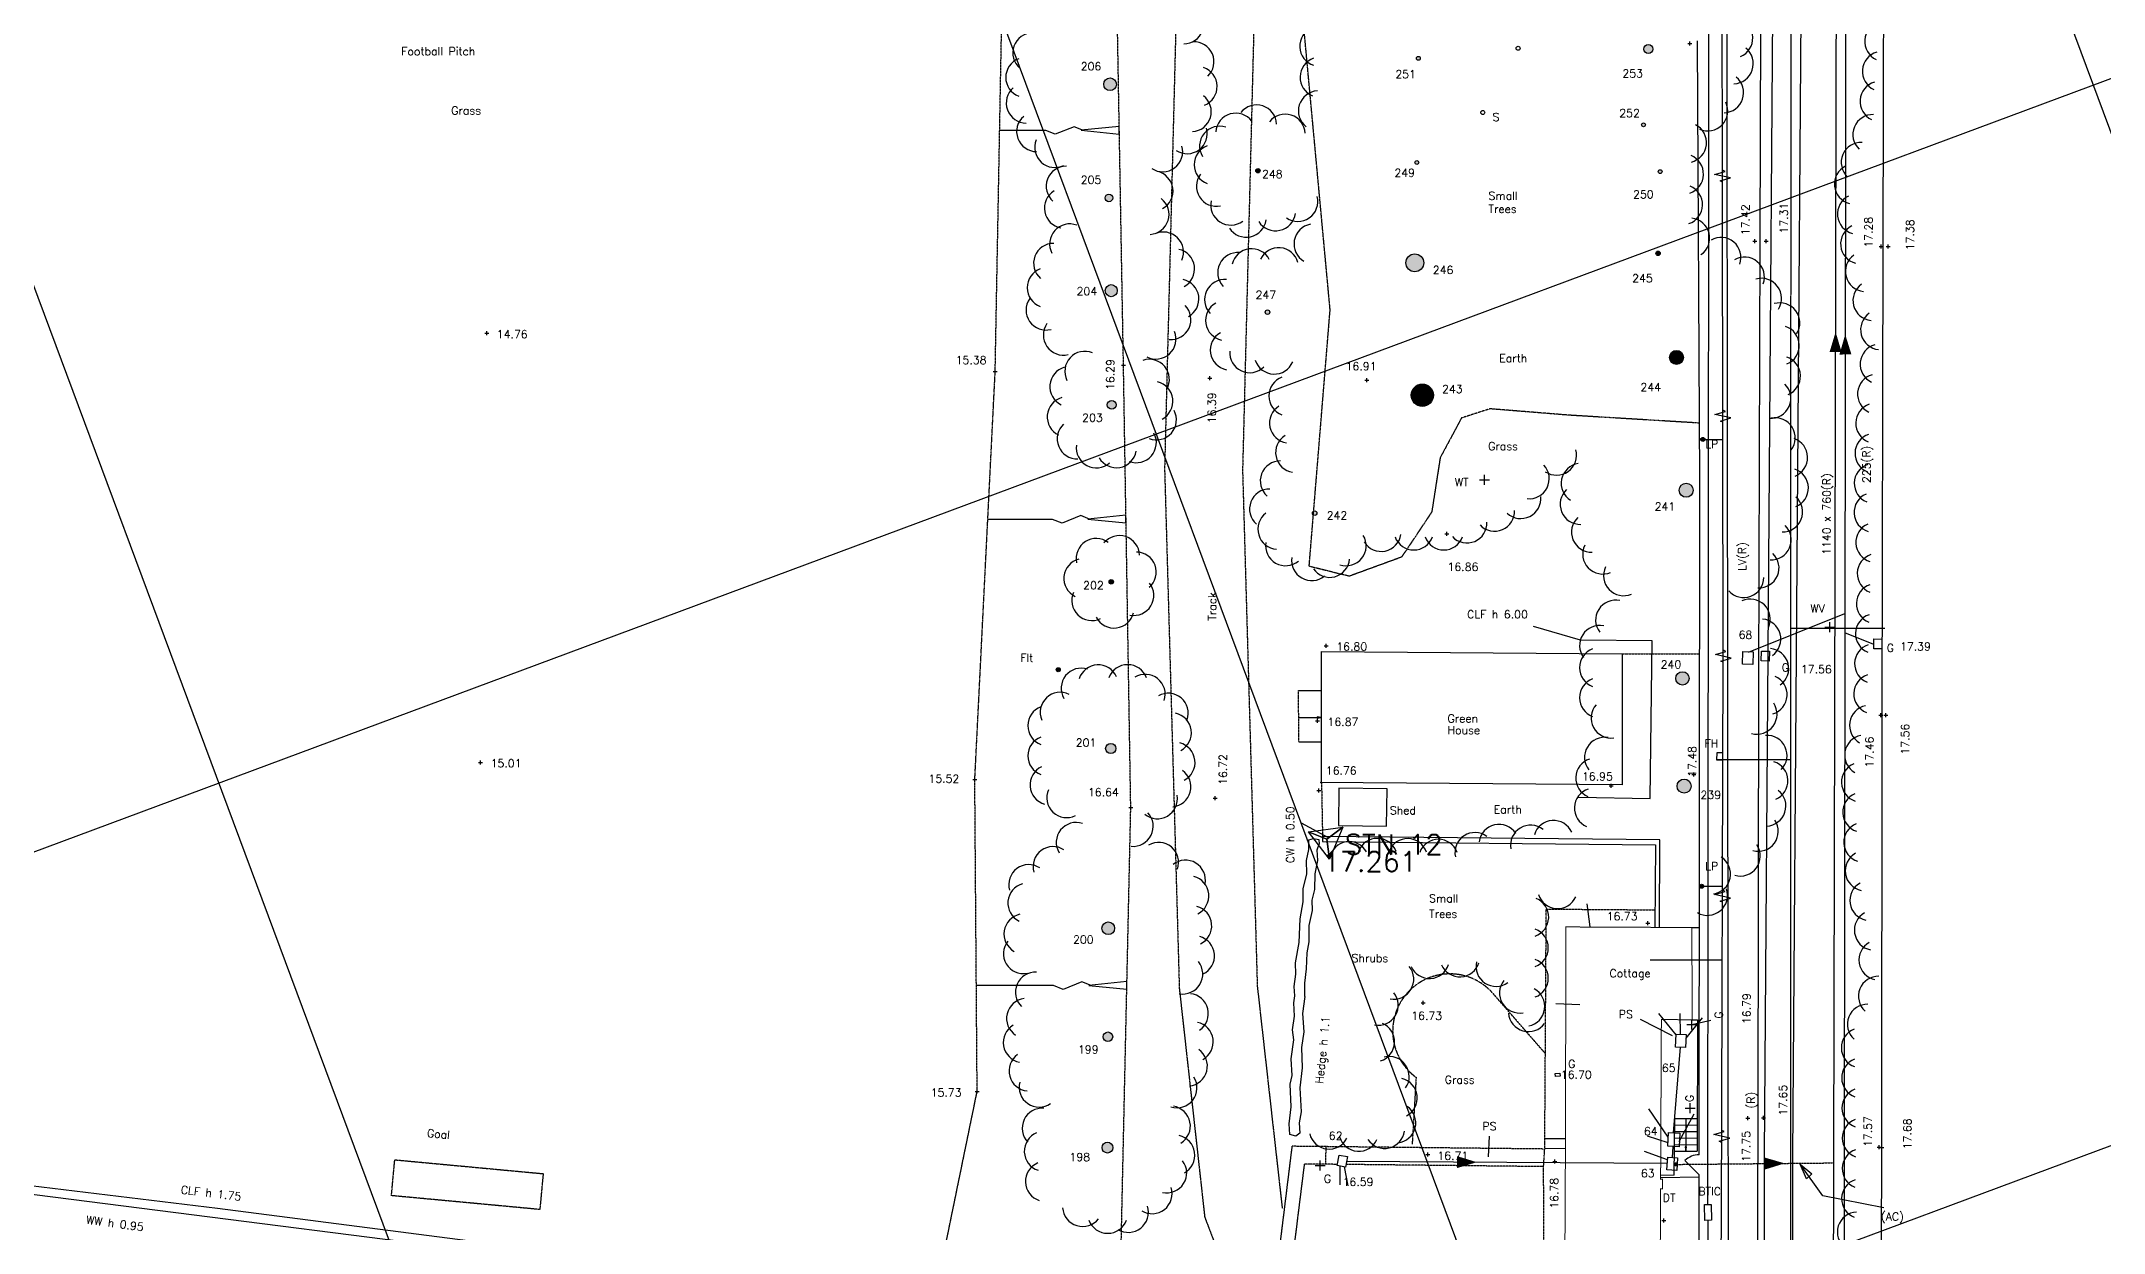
# Model space of a CAD drawing. Extents: x -4000 to 590500, y -6503 to 470250.
# Drawn here: x 384274 to 487387, y 37349 to 96911 of the extents above; entities that cross this region are included whole.
import ezdxf

# ---------------------------------------------------------------- set-up
doc = ezdxf.new("R2010")
doc.units = 0
doc.header["$LTSCALE"] = 0.0508
doc.linetypes.add('DASHED', pattern=[19.05, 12.7, -6.35])
for name, color, linetype in [('BOUNDARY', 30, 'CONTINUOUS'), ('BT', 34, 'CONTINUOUS'), ('BUILDING', 34, 'CONTINUOUS'), ('CATV', 4, 'CONTINUOUS'), ('CONTROL', 1, 'CONTINUOUS'), ('DETAIL', 5, 'CONTINUOUS'), ('ELEC', 30, 'CONTINUOUS'), ('FOUL', 1, 'CONTINUOUS'), ('GAS', 3, 'CONTINUOUS'), ('GRID', 253, 'CONTINUOUS'), ('LEVEL', 1, 'CONTINUOUS'), ('MH_NUMBER', 7, 'CONTINUOUS'), ('ROAD', 4, 'CONTINUOUS'), ('SERVICE', 1, 'CONTINUOUS'), ('STAIRS', 2, 'CONTINUOUS'), ('STORM', 5, 'CONTINUOUS'), ('TEXT', 7, 'CONTINUOUS'), ('TEXT_SERVICE', 1, 'CONTINUOUS'), ('TREE_NUMBER', 7, 'CONTINUOUS'), ('VEGETATION', 3, 'CONTINUOUS'), ('WATER', 6, 'CONTINUOUS')]:
    doc.layers.add(name, color=color, linetype=linetype)
doc.styles.add('ROMANS', font='Romans.shx')

msp = doc.modelspace()

# ---------------------------------------------------------------- hatches: boundary and pattern name
at = {"layer": 'SERVICE', "linetype": 'Continuous'}
h = msp.add_hatch(color=256, dxfattribs=at)
edge = h.paths.add_edge_path()
edge.add_arc((467344, 77006), 100, 0, 360)
h = msp.add_hatch(color=256, dxfattribs=at)
edge = h.paths.add_edge_path()
edge.add_arc((435121, 65496), 100, 0, 360)
h = msp.add_hatch(color=256, dxfattribs=at)
edge = h.paths.add_edge_path()
edge.add_arc((467282, 54670), 100, 0, 360)
at = {"layer": 'VEGETATION', "linetype": 'Continuous'}
h = msp.add_hatch(color=256, dxfattribs=at)
edge = h.paths.add_edge_path()
edge.add_arc((452943, 85834), 446, 0, 360)
edge = h.paths.add_edge_path()
edge.add_arc((465213, 90394), 95.5, 0, 360)
edge = h.paths.add_edge_path()
edge.add_arc((464377, 92736), 95.5, 0, 360)
edge = h.paths.add_edge_path()
edge.add_arc((464622, 96521), 223, 0, 360)
edge = h.paths.add_edge_path()
edge.add_arc((453123, 96056), 95.5, 0, 360)
edge = h.paths.add_edge_path()
edge.add_arc((453046, 90848), 95.5, 0, 360)
h = msp.add_hatch(color=256, dxfattribs=at)
edge = h.paths.add_edge_path()
edge.add_arc((437794, 78736), 223, 0, 360)
edge = h.paths.add_edge_path()
edge.add_arc((437770, 84443), 302, 0, 360)
edge = h.paths.add_edge_path()
edge.add_arc((437653, 89080), 191, 0, 360)
edge = h.paths.add_edge_path()
edge.add_arc((437709, 94763), 318, 0, 360)
h = msp.add_hatch(color=256, dxfattribs=at)
edge = h.paths.add_edge_path()
edge.add_arc((445100, 90438), 111, 0, 360)
h = msp.add_hatch(color=256, dxfattribs=at)
edge = h.paths.add_edge_path()
edge.add_arc((465107, 86307), 111, 0, 360)
h = msp.add_hatch(color=256, dxfattribs=at)
edge = h.paths.add_edge_path()
edge.add_arc((445579, 83367), 111, 0, 360)
edge = h.paths.add_edge_path()
edge.add_arc((447939, 73322), 111, 0, 360)
edge = h.paths.add_edge_path()
edge.add_arc((466510, 74464), 350, 0, 360)
h = msp.add_hatch(color=256, dxfattribs=at)
edge = h.paths.add_edge_path()
edge.add_arc((466029, 81106), 350, 0, 360)
h = msp.add_hatch(color=256, dxfattribs=at)
edge = h.paths.add_edge_path()
edge.add_arc((453319, 79216), 557, 0, 360)
h = msp.add_hatch(color=256, dxfattribs=at)
edge = h.paths.add_edge_path()
edge.add_arc((437767, 69886), 111, 0, 360)
h = msp.add_hatch(color=256, dxfattribs=at)
edge = h.paths.add_edge_path()
edge.add_arc((466326, 65061), 334, 0, 360)
edge = h.paths.add_edge_path()
edge.add_arc((466407, 59677), 350, 0, 360)
h = msp.add_hatch(color=256, dxfattribs=at)
edge = h.paths.add_edge_path()
edge.add_arc((437578, 41602), 271, 0, 360)
edge = h.paths.add_edge_path()
edge.add_arc((437601, 47146), 239, 0, 360)
edge = h.paths.add_edge_path()
edge.add_arc((437618, 52568), 318, 0, 360)
edge = h.paths.add_edge_path()
edge.add_arc((437742, 61559), 255, 0, 360)

# ---------------------------------------------------------------- linework, layer by layer
at = {"layer": 'BOUNDARY', "linetype": 'Continuous'}
for p, q in [((467191, 74931), (467081, 96936)), ((467157, 41250), (467191, 74931)), ((467184, 23665), (467158, 40250)), ((393080, 38554), (381810, 39925)), ((417223, 35448), (393080, 38554))]:
    msp.add_line(p, q, dxfattribs=at)
at = {"layer": 'BOUNDARY', "linetype": 'Continuous', "flags": 128}
msp.add_lwpolyline([(461123, 59124), (464708, 59056), (464818, 66934), (461232, 66965)], dxfattribs=at)
msp.add_lwpolyline([(467157, 41250, 0.1989124), (466450, 40956), (467158, 40250)], format="xyb", dxfattribs=at)
at = {"layer": 'BT', "linetype": 'Continuous', "flags": 128}
for points in [[(467596, 38763), (467705, 158164)], [(467497, 9448), (467615, 37973)]]:
    msp.add_lwpolyline(points, dxfattribs=at)
at = {"layer": 'BUILDING', "linetype": 'Continuous', "const_width": 50, "flags": 128}
msp.add_lwpolyline([(465217, 36584), (465231, 39544), (465331, 39544), (465333, 40024), (465233, 40024), (465271, 48004), (466814, 47997), (466794, 52608), (464951, 52615), (460499, 52636), (460475, 41569), (460435, 33872), (465204, 33860), (465215, 36104), (465315, 36104), (465317, 36584), (465217, 36584)], dxfattribs=at)
at = {"layer": 'CATV', "linetype": 'Continuous', "flags": 128}
msp.add_lwpolyline([(468518, 123464), (468640, 3789)], dxfattribs=at)
at = {"layer": 'CONTROL', "linetype": 'Continuous'}
for p, q in [((447623, 57397), (449340, 57626)), ((448548, 57016), (447623, 57397)), ((448680, 56024), (447623, 57397)), ((447623, 57397), (448548, 57016)), ((448548, 57016), (449340, 57626)), ((449340, 57626), (448548, 57016)), ((448680, 56024), (448548, 57016)), ((448548, 57016), (448680, 56024)), ((449340, 57626), (448680, 56024))]:
    msp.add_line(p, q, dxfattribs=at)
at = {"layer": 'DETAIL', "linetype": 'DASHED'}
for p, q in [((463310, 66286), (467182, 66282)), ((447151, 61884), (447128, 64462)), ((448280, 59860), (448330, 57165)), ((448498, 40773), (448508, 41653)), ((459382, 40654), (459441, 41557))]:
    msp.add_line(p, q, dxfattribs=at)
at = {"layer": 'DETAIL', "linetype": 'Continuous'}
for p, q in [((447128, 64462), (448284, 64460)), ((447151, 61884), (448282, 61883)), ((466794, 52608), (467168, 52607)), ((465916, 40220), (465941, 43065)), ((459441, 41557), (460475, 41569)), ((459444, 42068), (460476, 42066)), ((465916, 40220), (465234, 40209)), ((467159, 40120), (465236, 40089))]:
    msp.add_line(p, q, dxfattribs=at)
at = {"layer": 'DETAIL', "linetype": 'DASHED', "flags": 128}
for points in [[(428902, 33888), (431064, 44413), (430947, 60002), (431966, 80403), (432386, 103003), (433000, 126745), (407594, 130377), (403098, 130425), (392044, 132050), (389827, 136023)], [(446808, 130170), (445039, 103267), (444333, 75459), (445068, 49677), (446316, 38561)], [(467177, 77822), (460638, 78218), (456704, 78536), (455273, 78075), (454212, 76092), (453791, 73377), (452282, 71122), (449663, 70166), (447663, 70659), (448711, 83485), (446759, 104475), (447640, 121554), (447521, 124027), (447154, 127478), (446808, 130170)], [(438175, 32651), (438744, 58601), (438380, 80711), (437980, 103257), (438215, 124285)], [(441141, 103366), (440434, 75558), (441170, 49566), (442440, 38126), (444902, 31679)], [(459441, 41557), (459516, 53529), (464955, 53489)], [(459391, 41534), (446801, 41671), (445562, 31606)], [(449079, 40766), (447418, 40784), (446264, 31527)], [(447322, 22709), (456720, 22589), (458860, 24702), (458898, 28718), (452108, 28670), (452116, 31002), (450342, 31013), (450296, 34780), (458507, 34939), (459405, 35731), (459382, 40654), (449505, 40762)]]:
    msp.add_lwpolyline(points, dxfattribs=at)
at = {"layer": 'DETAIL', "flags": 128}
for points in [[(436412, 92449), (436381, 92449), (435911, 92640), (434972, 92258), (434502, 92448), (432190, 92448)], [(436747, 73007), (436716, 73007), (436247, 73198), (435307, 72816), (434838, 73007), (431596, 73006)], [(447140, 63107), (448283, 63103)], [(448063, 63126), (448109, 63079)], [(448063, 63111), (448096, 63078)], [(448063, 63097), (448084, 63076)], [(448063, 63083), (448071, 63075)], [(448070, 63133), (448121, 63081)], [(448087, 63130), (448134, 63083)], [(448103, 63128), (448146, 63084)], [(448119, 63126), (448159, 63086)], [(448136, 63123), (448171, 63088)], [(448152, 63121), (448183, 63089)], [(448168, 63119), (448196, 63091)], [(448185, 63116), (448208, 63093)], [(448201, 63114), (448221, 63094)], [(448218, 63112), (448233, 63096)], [(448234, 63110), (448246, 63098)], [(448250, 63107), (448258, 63099)], [(436797, 49701), (436766, 49701), (436296, 49892), (435357, 49510), (434887, 49701), (431024, 49700)]]:
    msp.add_lwpolyline(points, dxfattribs=at)
for points in [[(436259, 92464), (438168, 92273), (438168, 92655)], [(436594, 73022), (438504, 72831), (438504, 73213)], [(448283, 63103), (448063, 63134), (448063, 63073)], [(436644, 49716), (438553, 49525), (438553, 49907)]]:
    msp.add_lwpolyline(points, close=True, dxfattribs=at)
at = {"layer": 'DETAIL', "linetype": 'Continuous', "flags": 128}
for points in [[(448280, 59803), (448286, 66402), (463310, 66286), (463304, 59744), (448218, 59861)], [(465171, 52614), (465192, 56996), (448330, 57165), (448326, 56906), (464971, 56739), (464951, 52615)], [(466814, 47997), (467084, 47996), (467054, 41425)], [(412856, 35556), (382238, 39464), (382117, 38535), (376944, 39192)]]:
    msp.add_lwpolyline(points, dxfattribs=at)
msp.add_lwpolyline([(449147, 59573), (449121, 57711), (451533, 57678), (451559, 59539)], close=True, dxfattribs=at)
at = {"layer": 'DETAIL', "linetype": 'DASHED', "flags": 128}
msp.add_lwpolyline([(459470, 46307), (456854, 49308, 1.1173477), (453009, 45117), (452812, 41775)], format="xyb", dxfattribs=at)
msp.add_lwpolyline([(409200, 38510), (401782, 39203), (401949, 40995), (409367, 40302)], close=True, dxfattribs=at)
at = {"layer": 'DETAIL', "linetype": 'Continuous'}
for centre in [(458109, 96557), (456342, 93349)]:
    msp.add_circle(centre, 100, dxfattribs=at)
at = {"layer": 'ELEC'}
for p, q in [((467931, 90250), (468453, 90404)), ((468729, 90081), (467931, 90250)), ((468207, 89927), (468729, 90081)), ((468326, 89866), (468207, 89927)), ((468453, 90404), (468333, 90466)), ((467950, 78250), (468471, 78404)), ((468471, 78404), (468352, 78466)), ((468748, 78081), (467950, 78250)), ((468226, 77927), (468748, 78081)), ((468345, 77866), (468226, 77927)), ((467969, 66252), (468492, 66404)), ((468767, 66079), (467969, 66252)), ((468244, 65928), (468767, 66079)), ((468492, 66404), (468373, 66466)), ((468363, 65866), (468244, 65928)), ((467929, 54252), (468452, 54404)), ((468726, 54079), (467929, 54252)), ((468204, 53928), (468726, 54079)), ((468323, 53866), (468204, 53928)), ((468452, 54404), (468333, 54466)), ((467889, 42253), (468411, 42404)), ((468411, 42404), (468292, 42466)), ((468686, 42079), (467889, 42253)), ((468163, 41928), (468686, 42079)), ((468282, 41866), (468163, 41928))]:
    msp.add_line(p, q, dxfattribs=at)
at = {"layer": 'ELEC', "linetype": 'Continuous', "flags": 128}
for points in [[(468087, 13170), (468270, 38204), (468364, 66078), (468274, 123048), (468458, 168035), (468367, 228762), (468278, 329865)], [(467344, 77006), (468346, 77008)], [(467282, 54670), (468325, 54667)], [(468313, 50979), (464712, 50979)]]:
    msp.add_lwpolyline(points, dxfattribs=at)
at = {"layer": 'FOUL', "linetype": 'Continuous', "flags": 128}
for points in [[(473809, 3716), (474112, 138092), (473901, 265217)], [(466014, 47246), (465145, 48312)], [(466233, 47268), (466212, 48312)], [(466506, 47075), (467329, 48089)], [(466209, 46619), (465863, 42347)], [(465618, 42125), (464649, 43539)], [(466168, 41905), (466907, 43291)], [(465575, 40989), (464426, 41407)], [(465605, 41850), (464574, 42175)], [(465838, 41658), (465814, 41113)], [(449190, 40680), (449200, 39746)], [(449419, 40640), (449597, 39697)], [(465563, 40814), (449532, 40914)], [(476385, 38600), (473349, 39186), (472211, 40771), (472797, 40288), (472521, 40047), (472211, 40771)]]:
    msp.add_lwpolyline(points, dxfattribs=at)
at = {"layer": 'FOUL', "flags": 128}
for points in [[(473983, 82378, 0, 600, 0), (473981, 81378, 600, 600, 0)], [(456049, 40874, 0, 600, 0), (455049, 40880, 600, 600, 0)], [(471439, 40817, 0, 600, 0), (470439, 40807, 600, 600, 0)]]:
    msp.add_lwpolyline(points, format="xyseb", dxfattribs=at)
at = {"layer": 'FOUL', "linetype": 'Continuous', "const_width": 100, "flags": 128}
msp.add_lwpolyline([(465946, 40768, 1), (466046, 40768, 1)], format="xyb", close=True, dxfattribs=at)
at = {"layer": 'FOUL', "linetype": 'DASHED', "flags": 128}
msp.add_lwpolyline([(466060, 40766), (473893, 40840)], dxfattribs=at)
at = {"layer": 'GAS', "linetype": 'Continuous', "flags": 128}
for points in [[(470374, 3698), (470423, 41248), (470869, 102867), (470862, 181192), (470793, 252307), (470713, 376409), (470903, 431458)], [(471799, 3621), (471848, 41171), (472294, 102790), (472287, 181115), (472218, 252230), (472138, 376332), (472328, 431381)]]:
    msp.add_lwpolyline(points, dxfattribs=at)
at = {"layer": 'GRID', "linetype": 'Continuous', "flags": 128}
for points in [[(415435, 0), (242290, 465000)], [(468788, 0), (295644, 465000)], [(522142, 0), (348997, 465000)], [(232453, 0), (535000, 112655)], [(375740, 0), (535000, 59301)]]:
    msp.add_lwpolyline(points, dxfattribs=at)
at = {"layer": 'LEVEL', "flags": 128}
for points in [[(466591, 96801), (466791, 96801)], [(466691, 96701), (466691, 96901)], [(469839, 86911), (470039, 86911)], [(469939, 86811), (469939, 87011)], [(470417, 86915), (470617, 86915)], [(470517, 86815), (470517, 87015)], [(476166, 86646), (476366, 86646)], [(476266, 86546), (476266, 86746)], [(476514, 86648), (476714, 86648)], [(476614, 86548), (476614, 86748)], [(406448, 82312), (406648, 82312)], [(406548, 82212), (406548, 82412)], [(431966, 80303), (431966, 80503)], [(438280, 80711), (438480, 80711)], [(438380, 80611), (438380, 80811)], [(431866, 80403), (432066, 80403)], [(442595, 80062), (442795, 80062)], [(442695, 79962), (442695, 80162)], [(450452, 79968), (450652, 79968)], [(450552, 79868), (450552, 80068)], [(454440, 72293), (454640, 72293)], [(454540, 72193), (454540, 72393)], [(448416, 66693), (448616, 66693)], [(448516, 66593), (448516, 66793)], [(447977, 62931), (448177, 62931)], [(448077, 62831), (448077, 63031)], [(476137, 63229), (476337, 63229)], [(476237, 63129), (476237, 63329)], [(476387, 63229), (476587, 63229)], [(476487, 63129), (476487, 63329)], [(406139, 60860), (406339, 60860)], [(406239, 60760), (406239, 60960)], [(430847, 60002), (431047, 60002)], [(430947, 59902), (430947, 60102)], [(466788, 60256), (466988, 60256)], [(466888, 60156), (466888, 60356)], [(442863, 59078), (443063, 59078)], [(442963, 58978), (442963, 59178)], [(448052, 59464), (448252, 59464)], [(448152, 59364), (448152, 59564)], [(462659, 59693), (462859, 59693)], [(462759, 59593), (462759, 59793)], [(438644, 58601), (438844, 58601)], [(438744, 58501), (438744, 58701)], [(464488, 52816), (464688, 52816)], [(464588, 52716), (464588, 52916)], [(453260, 48844), (453460, 48844)], [(453360, 48744), (453360, 48944)], [(430964, 44413), (431164, 44413)], [(431064, 44313), (431064, 44513)], [(469495, 43084), (469695, 43084)], [(469595, 42984), (469595, 43184)], [(470284, 43091), (470484, 43091)], [(470384, 42991), (470384, 43191)], [(453495, 41260), (453695, 41260)], [(453595, 41160), (453595, 41360)], [(459965, 42066), (460165, 42066)], [(476053, 41626), (476253, 41626)], [(476153, 41526), (476153, 41726)], [(476186, 41604), (476386, 41604)], [(476286, 41504), (476286, 41704)], [(459843, 40914), (460043, 40914)], [(459943, 40814), (459943, 41014)], [(465296, 37963), (465496, 37963)], [(465396, 37863), (465396, 38063)]]:
    msp.add_lwpolyline(points, dxfattribs=at)
at = {"layer": 'ROAD', "linetype": 'Continuous', "flags": 128}
for points in [[(476184, 5924), (476224, 21126), (476286, 41604), (476307, 63218), (476364, 86648), (476412, 107490), (476431, 128015), (476420, 149314), (476461, 175827), (476417, 198479), (476389, 221766), (476369, 245909), (476342, 268658), (476309, 288464), (476304, 313391), (476248, 359548), (476207, 406934), (476184, 431532)], [(470255, 114301), (470254, 108387), (470189, 86911), (470129, 65062), (470095, 43084), (470025, 24982)]]:
    msp.add_lwpolyline(points, dxfattribs=at)
at = {"layer": 'SERVICE'}
for p, q in [((456172, 74991), (456672, 74991)), ((456422, 74741), (456422, 75241)), ((473450, 67629), (473950, 67629)), ((473700, 67379), (473700, 67879)), ((466548, 47758), (467048, 47758)), ((466798, 47508), (466798, 48008)), ((466466, 43578), (466966, 43578)), ((466716, 43328), (466716, 43828)), ((447960, 40711), (448460, 40711)), ((448210, 40461), (448210, 40961))]:
    msp.add_line(p, q, dxfattribs=at)
at = {"layer": 'SERVICE', "linetype": 'Continuous', "flags": 128}
for points in [[(476285, 66535), (475885, 66542), (475894, 67032), (476294, 67025)], [(469343, 66407), (469863, 66387), (469838, 65757), (469319, 65777)], [(470666, 65925), (470266, 65932), (470275, 66422), (470675, 66415)], [(468054, 61351), (468334, 61348), (468329, 60968), (468049, 60971)], [(465982, 46631), (466016, 47280), (466515, 47254), (466481, 46605)], [(460210, 45176), (459971, 45158), (459960, 45308), (460199, 45325)], [(465596, 41670), (465630, 42359), (466189, 42331), (466155, 41642)], [(449068, 40702), (449162, 41234), (449576, 41160), (449481, 40629)], [(465539, 40491), (465586, 41129), (466084, 41093), (466038, 40455)], [(467445, 37969), (467426, 38758), (467766, 38767), (467785, 37977)]]:
    msp.add_lwpolyline(points, close=True, dxfattribs=at)
at = {"layer": 'SERVICE', "linetype": 'Continuous'}
for centre in [(467344, 77006), (435121, 65496), (467282, 54670)]:
    msp.add_circle(centre, 100, dxfattribs=at)
at = {"layer": 'STAIRS', "linetype": 'Continuous'}
for p, q in [((465935, 42413), (467056, 42403)), ((465938, 42739), (467059, 42729)), ((465941, 43065), (467062, 43055)), ((465927, 41435), (467054, 41425)), ((465930, 41761), (467050, 41751)), ((465933, 42087), (467053, 42077))]:
    msp.add_line(p, q, dxfattribs=at)
at = {"layer": 'STAIRS', "flags": 128}
for points in [[(466497, 43060), (466491, 41430)], [(466471, 41650), (466463, 41642)], [(466485, 41650), (466464, 41629)], [(466499, 41650), (466466, 41617)], [(466514, 41650), (466468, 41604)], [(466521, 41643), (466469, 41592)], [(466518, 41627), (466471, 41580)], [(466516, 41610), (466472, 41567)], [(466514, 41594), (466474, 41555)], [(466511, 41578), (466476, 41542)], [(466509, 41561), (466477, 41530)], [(466507, 41545), (466479, 41517)], [(466504, 41528), (466481, 41505)], [(466502, 41512), (466482, 41492)], [(466500, 41496), (466484, 41480)], [(466498, 41479), (466486, 41468)], [(466495, 41463), (466487, 41455)]]:
    msp.add_lwpolyline(points, dxfattribs=at)
msp.add_lwpolyline([(466491, 41430), (466522, 41650), (466461, 41650)], close=True, dxfattribs=at)
at = {"layer": 'STORM', "linetype": 'Continuous', "flags": 128}
for points in [[(474556, 155728), (474364, 3766)], [(469626, 66372), (474446, 68300)], [(475889, 66752), (474444, 67339)]]:
    msp.add_lwpolyline(points, dxfattribs=at)
at = {"layer": 'STORM', "flags": 128}
msp.add_lwpolyline([(474463, 82253, 0, 600, 0), (474473, 81253, 600, 600, 0)], format="xyseb", dxfattribs=at)
at = {"layer": 'TEXT', "linetype": 'Continuous'}
for p, q in [((461232, 66965), (458873, 67652)), ((448671, 57073), (447275, 57830)), ((459991, 48802), (461199, 48757)), ((465833, 47184), (464226, 48011)), ((456630, 41150), (456675, 42179))]:
    msp.add_line(p, q, dxfattribs=at)
at = {"layer": 'TEXT_SERVICE', "linetype": 'Continuous'}
msp.add_line((466798, 47758), (467748, 47978), dxfattribs=at)
at = {"layer": 'VEGETATION', "linetype": 'Continuous'}
msp.add_line((461552, 53786), (461690, 52633), dxfattribs=at)
at = {"layer": 'VEGETATION', "linetype": 'Continuous', "flags": 128}
for points in [[(447454, 49164), (447328, 48303), (447403, 47384), (447280, 46610), (447321, 45588), (447190, 44601), (447266, 43401), (447156, 42849), (447190, 42321), (446998, 42184), (446703, 42266), (446655, 42801), (446758, 43651), (446710, 44776), (446806, 45207), (446765, 46048), (446895, 46994), (446827, 47500), (446937, 48172), (446896, 48837), (446954, 49200), (446918, 49653), (447001, 50271), (446977, 50834), (447166, 51864), (447219, 53036), (447367, 53883), (447367, 54548), (447538, 55296), (447532, 55950), (447638, 56503), (447644, 56998), (447885, 57056), (448139, 57003), (448156, 56774)], [(447454, 49164), (447449, 49829), (447537, 50536), (447555, 51343), (447667, 51894), (447667, 52712), (447832, 53454), (447820, 53978), (447944, 54507), (447956, 55296), (448103, 55961), (448062, 56497), (448156, 56774)]]:
    msp.add_lwpolyline(points, dxfattribs=at)
at = {"layer": 'VEGETATION', "linetype": 'Continuous'}
for centre, radius in [((453123, 96056), 95.5), ((464622, 96521), 223), ((437709, 94763), 318), ((464377, 92736), 95.5), ((453046, 90848), 95.5), ((445100, 90438), 111), ((465213, 90394), 95.5), ((437653, 89080), 191), ((452943, 85834), 446), ((465107, 86307), 111), ((437770, 84443), 302), ((445579, 83367), 111), ((466029, 81106), 350), ((453319, 79216), 557), ((437794, 78736), 223), ((466510, 74464), 350), ((447939, 73322), 111), ((437767, 69886), 111), ((466326, 65061), 334), ((437742, 61559), 255), ((466407, 59677), 350), ((437618, 52568), 318), ((437601, 47146), 239), ((437578, 41602), 271)]:
    msp.add_circle(centre, radius, dxfattribs=at)
for centre, start, end in [((441402, 97788), 269.4548, 48.72653), ((468839, 97063), 292.83828, 72.11001), ((433844, 96330), 90.85076, 230.12249), ((448189, 96661), 112.96826, 252.23999), ((476433, 96904), 105.91668, 245.18841), ((433493, 95102), 110.36413, 249.63587), ((441905, 95882), 313.73234, 93.00407), ((448207, 95112), 108.81502, 248.08675), ((468865, 95788), 271.91873, 51.19046), ((476317, 95405), 105.91668, 245.18841), ((442062, 94649), 291.89668, 71.16841), ((468381, 94338), 271.91873, 51.19046), ((476200, 93905), 105.91668, 245.18841), ((433518, 93823), 130.35838, 269.63011), ((441770, 93391), 273.49611, 52.76784), ((448125, 93431), 93.00024, 232.27197), ((467586, 93426), 246.31783, 25.58956), ((434038, 92394), 130.35838, 269.63011), ((443990, 92315), 36.74427, 176.016), ((445033, 92729), 2.44639, 141.71812), ((446460, 92267), 2.44639, 141.71812), ((475843, 92245), 87.73196, 227.00369), ((434944, 91599), 157.40284, 296.67457), ((441563, 92290), 236.77843, 16.05016), ((443184, 91665), 71.35617, 210.6279), ((466527, 91843), 284.02013, 63.29186), ((475264, 90857), 87.73196, 227.00369), ((440339, 91387), 236.77843, 16.05016), ((442912, 90739), 110.36413, 249.63587), ((466376, 90268), 288.62736, 67.89909), ((435515, 89663), 89.42802, 228.69975), ((439857, 89424), 298.69474, 77.96647), ((443023, 89663), 142.85104, 282.12277), ((474920, 89770), 116.3005, 255.57223), ((435425, 88568), 120.8078, 260.07953), ((439657, 88256), 272.82865, 52.10038), ((443741, 88720), 167.76069, 307.03242), ((447097, 88904), 235.33987, 14.6116), ((466330, 88740), 288.62736, 67.89909), ((475075, 88275), 116.3005, 255.57223), ((435686, 86779), 68.469, 207.74073), ((444518, 88115), 212.73762, 352.00935), ((445983, 88437), 212.73762, 352.00935), ((447905, 86778), 100.57593, 239.84766), ((466686, 87069), 304.40855, 83.68028), ((475231, 86779), 116.3005, 255.57223), ((434887, 85808), 89.79666, 229.06839), ((440380, 86373), 336.18839, 115.46012), ((468251, 86105), 340.39433, 119.66607), ((440935, 85530), 298.49909, 77.77082), ((444089, 85347), 84.40817, 223.6799), ((444784, 85539), 27.48488, 166.75661), ((446134, 85590), 15.39739, 154.66912), ((469423, 85123), 340.39433, 119.66607), ((475469, 85403), 125.07, 264.34173), ((434567, 84590), 110.36798, 249.63971), ((441151, 84024), 298.49909, 77.77082), ((443432, 83998), 84.40817, 223.6799), ((470281, 84060), 327.01488, 106.28661), ((475850, 83948), 125.07, 264.34173), ((434510, 83472), 145.00449, 284.27622), ((440750, 82999), 265.33393, 44.60566), ((443483, 82953), 119.40898, 258.68071), ((471193, 82833), 327.01488, 106.28661), ((435374, 82221), 145.00449, 284.27622), ((471168, 81701), 292.48651, 71.75824), ((476232, 82493), 125.07, 264.34173), ((440008, 82024), 242.62054, 21.89227), ((443719, 81471), 119.40898, 258.68071), ((476209, 80773), 105.34797, 244.6197), ((435698, 79647), 105.39136, 244.66309), ((436447, 80412), 67.63746, 206.90919), ((439675, 80012), 330.18681, 109.45854), ((444691, 81343), 175.60222, 314.87395), ((445919, 81273), 197.97964, 337.25137), ((471225, 80173), 292.48651, 71.75824), ((439850, 78915), 297.27953, 76.55126), ((446649, 79180), 110.36413, 249.63587), ((470743, 79060), 266.31759, 45.58932), ((476078, 79275), 105.34797, 244.6197), ((435566, 78132), 105.39136, 244.66309), ((440027, 77984), 249.06221, 28.33394), ((446682, 77820), 122.0046, 261.27633), ((475990, 77816), 108.87537, 248.1471), ((436065, 77035), 132.68258, 271.95431), ((470965, 77088), 322.38512, 101.65685), ((437019, 76583), 172.23694, 311.50867), ((438028, 76590), 210.4828, 349.75453), ((439023, 76841), 249.06221, 28.33394), ((446985, 76350), 122.0046, 261.27633), ((460027, 76219), 236.10158, 15.37331), ((471582, 76104), 291.83384, 71.10557), ((475951, 76312), 108.87537, 248.1471), ((446219, 74929), 89.42807, 228.6998), ((458665, 75041), 263.78519, 43.05692), ((461261, 74812), 98.72362, 237.99535), ((471622, 74576), 291.83384, 71.10557), ((475912, 74809), 108.87537, 248.1471), ((445683, 73527), 89.42807, 228.6998), ((461211, 73760), 132.57976, 271.85149), ((475904, 73362), 113.668, 252.93973), ((446098, 72518), 126.68736, 265.95909), ((456933, 73417), 223.24226, 2.51399), ((458244, 74051), 226.91529, 6.18702), ((471330, 73379), 268.85088, 48.12261), ((438179, 71200), 1.62023, 140.89196), ((449513, 71689), 251.68743, 30.95916), ((451266, 72408), 211.66739, 350.93912), ((455550, 72833), 223.24226, 2.51399), ((461778, 72371), 132.57976, 271.85149), ((470765, 71984), 266.79915, 46.07088), ((475991, 71861), 113.668, 252.93973), ((437014, 71058), 53.04881, 192.32054), ((439017, 70378), 310.19166, 89.46339), ((446483, 71692), 170.63418, 309.90591), ((452893, 72481), 200.36413, 339.63587), ((454394, 72481), 200.36413, 339.63587), ((462337, 71277), 154.1626, 293.43433), ((470154, 70583), 266.79915, 46.07088), ((476066, 70300), 108.59892, 247.87065), ((436399, 70058), 104.47738, 243.74911), ((447786, 70948), 170.63418, 309.90591), ((448691, 71111), 215.28693, 354.55866), ((463376, 70194), 154.1626, 293.43433), ((436797, 68954), 155.90595, 295.17768), ((438897, 69210), 258.76309, 38.03482), ((469389, 70100), 221.20703, 0.47876), ((476020, 68797), 108.59892, 247.87065), ((437909, 68577), 207.33452, 346.60625), ((462984, 67973), 78.00097, 217.2727), ((469712, 68024), 335.38152, 114.65325), ((475973, 67294), 108.59892, 247.87065), ((462181, 66706), 78.00097, 217.2727), ((470242, 67027), 305.39118, 84.66291), ((462183, 65596), 110.36413, 249.63587), ((470638, 65551), 305.39118, 84.66291), ((475931, 65794), 108.89445, 248.16618), ((436266, 64570), 71.35618, 210.62791), ((437112, 64738), 23.2248, 162.49653), ((438589, 64744), 20.36413, 159.63587), ((439467, 64265), 342.09089, 121.36262), ((462183, 64095), 110.36413, 249.63587), ((470558, 64244), 286.89382, 66.16555), ((475892, 64290), 108.89445, 248.16618), ((435216, 63365), 63.79867, 203.0704), ((440621, 63318), 340.57563, 119.84736), ((434598, 62700), 110.36413, 249.63587), ((440774, 62342), 298.49906, 77.77079), ((462760, 63078), 138.55719, 277.82892), ((470053, 63272), 254.09373, 33.36546), ((475675, 62713), 101.19633, 240.46806), ((434598, 61189), 110.36413, 249.63587), ((462428, 61115), 79.38509, 218.65682), ((470555, 61209), 315.00084, 94.27257), ((475435, 61228), 101.19633, 240.46806), ((440957, 60860), 296.95005, 76.22178), ((461986, 60077), 107.92599, 247.19772), ((470598, 59937), 293.15852, 72.43025), ((434707, 59736), 114.94083, 254.21256), ((440753, 59641), 275.28695, 54.55868), ((475276, 59873), 112.626, 251.89773), ((435544, 59101), 156.65445, 295.92618), ((440074, 59045), 230.60546, 9.87719), ((461922, 58578), 107.92599, 247.19772), ((470496, 58678), 272.42605, 51.69778), ((475335, 58370), 112.626, 251.89773), ((436019, 56859), 71.68738, 210.95911), ((438867, 57664), 263.78523, 43.05696), ((457152, 56764), 33.08101, 172.35274), ((459878, 56960), 24.05329, 163.32502), ((470114, 57416), 254.32027, 33.592), ((475394, 56868), 112.626, 251.89773), ((440136, 55864), 340.57564, 119.84737), ((449662, 55897), 29.01153, 168.28326), ((451074, 56064), 20.36413, 159.63587), ((452583, 56049), 18.96778, 158.23951), ((454126, 56017), 20.36413, 159.63587), ((455950, 56355), 53.25357, 192.5253), ((458731, 56723), 51.31263, 190.58436), ((469214, 56180), 254.32027, 33.592), ((433646, 54752), 56.92055, 196.19228), ((434860, 55652), 56.92055, 196.19228), ((441476, 54976), 349.05083, 128.32256), ((467731, 55280), 278.58893, 57.86066), ((475460, 55443), 119.16812, 258.43985), ((433600, 53828), 105.16661, 244.43834), ((441646, 54191), 296.27385, 75.54558), ((475691, 53957), 119.16812, 258.43985), ((441792, 52693), 295.6819, 74.95363), ((458637, 53129), 288.51544, 67.78717), ((460081, 54550), 196.55233, 335.82407), ((467577, 54213), 239.63651, 18.90824), ((433405, 52286), 101.47816, 240.74989), ((475921, 52470), 119.16812, 258.43985), ((433375, 51301), 141.34324, 280.61497), ((441932, 51189), 295.6819, 74.95363), ((458617, 51590), 290.36413, 69.63587), ((476151, 50984), 119.16812, 258.43985), ((441344, 50280), 259.38506, 38.65679), ((451892, 50024), 259.61341, 38.88514), ((453680, 51057), 203.54205, 342.81378), ((455196, 51141), 203.54205, 342.81378), ((457001, 50664), 166.69009, 305.96182), ((458617, 50072), 290.36413, 69.63587), ((433977, 49374), 86.72197, 225.9937), ((458176, 49332), 141.5388, 280.81053), ((458438, 48662), 282.22915, 61.50088), ((476126, 49171), 88.78096, 228.05269), ((433535, 48065), 97.22244, 236.49417), ((441622, 48306), 304.40853, 83.68026), ((451115, 48719), 259.61341, 38.88514), ((475572, 47773), 88.78096, 228.05269), ((433368, 46857), 120.23583, 259.50756), ((441867, 46886), 298.49912, 77.77085), ((450931, 46896), 287.56974, 66.84147), ((458626, 48404), 184.42788, 323.69961), ((475269, 46592), 110.96759, 250.23932), ((441574, 45682), 275.93499, 55.20672), ((433661, 45433), 124.99345, 264.26518), ((451665, 45159), 325.25576, 104.52749), ((475285, 45088), 110.96759, 250.23932), ((434161, 44629), 165.87186, 305.14359), ((441054, 44594), 252.47229, 31.74402), ((452069, 44085), 297.27951, 76.55124), ((475301, 43584), 110.96759, 250.23932), ((434315, 42574), 84.88725, 224.15898), ((440723, 42684), 301.68077, 80.9525), ((451993, 42840), 276.31968, 55.59141), ((434421, 41422), 112.56807, 251.8398), ((448659, 42532), 193.78612, 333.05785), ((451437, 42563), 213.35116, 352.62289), ((475317, 42081), 110.96759, 250.23932), ((440947, 41227), 298.49906, 77.77079), ((450143, 42419), 196.28101, 335.55274), ((475313, 40556), 109.1995, 248.47123), ((434480, 39912), 112.56807, 251.8398), ((440540, 40344), 257.87722, 37.14895), ((439812, 39300), 238.50451, 17.77624), ((475283, 39052), 109.1995, 248.47123), ((436335, 38659), 183.27116, 322.54289), ((438623, 38366), 238.50451, 17.77624), ((475070, 37383), 92.70396, 231.97569), ((437593, 38322), 200.36413, 339.63587)]:
    msp.add_arc(centre, 1000, start, end, dxfattribs=at)
at = {"layer": 'WATER', "linetype": 'Continuous', "flags": 128}
for points in [[(471779, 431464), (471723, 14766), (474687, 14765)], [(471730, 67577), (476440, 67577)], [(471729, 60983), (468049, 60983)]]:
    msp.add_lwpolyline(points, dxfattribs=at)

# ---------------------------------------------------------------- texts
at = {"layer": 'CATV', "linetype": 'Continuous', "style": 'ROMANS'}
msp.add_text('(R)', height=400, rotation=90, dxfattribs=at).set_placement((469949, 43559))
at = {"layer": 'CONTROL', "style": 'ROMANS'}
for s, p in [('STN 12', (449447, 56257)), ('17.261', (448338, 55403))]:
    msp.add_text(s, height=1000, dxfattribs=at).set_placement(p)
at = {"layer": 'ELEC', "linetype": 'Continuous', "style": 'ROMANS'}
msp.add_text('LV(R)', height=400, rotation=90, dxfattribs=at).set_placement((469511, 70428))
at = {"layer": 'FOUL', "linetype": 'Continuous', "style": 'ROMANS'}
for s, rotation, p in [('1140 x 760(R)', 90, (473733, 71234)), ('(AC)', 359.30893, (476245, 37967))]:
    msp.add_text(s, height=400, rotation=rotation, dxfattribs=at).set_placement(p)
msp.add_text('DT', height=400, dxfattribs=at).set_placement((465342, 38902))
at = {"layer": 'LEVEL', "style": 'ROMANS'}
for s, p in [('17.42', (469674, 87218)), ('17.31', (471599, 87300)), ('17.28', (475832, 86590)), ('17.38', (477901, 86461)), ('16.29', (437920, 79477)), ('16.39', (442999, 77813)), ('17.46', (475872, 60607)), ('17.56', (477658, 61251)), ('16.72', (443553, 59736)), ('17.48', (467010, 60139)), ('16.79', (469733, 47780)), ('17.65', (471552, 43202)), ('17.75', (469709, 40894)), ('17.57', (475801, 41633)), ('17.68', (477769, 41521)), ('16.78', (460115, 38550))]:
    msp.add_text(s, height=400, rotation=90, dxfattribs=at).set_placement(p)
for s, p in [('14.76', (407051, 82068)), ('15.38', (429988, 80773)), ('16.91', (449486, 80465)), ('16.86', (454582, 70436)), ('16.80', (449019, 66449)), ('17.39', (477202, 66457)), ('17.56', (472247, 65314)), ('16.87', (448580, 62687)), ('15.01', (406742, 60616)), ('15.52', (428630, 59846)), ('16.76', (448495, 60249)), ('16.95', (461302, 59958)), ('16.64', (436604, 59174)), ('16.73', (462537, 52968)), ('16.73', (452766, 47994)), ('16.70', (460246, 45049)), ('15.73', (428741, 44158)), ('16.71', (454072, 40998)), ('16.59', (449335, 39689))]:
    msp.add_text(s, height=400, dxfattribs=at).set_placement(p)
at = {"layer": 'MH_NUMBER', "linetype": 'Continuous', "style": 'ROMANS'}
for s, p in [('68', (469133, 67041)), ('65', (465295, 45387)), ('62', (448644, 41997)), ('64', (464397, 42222)), ('63', (464249, 40119))]:
    msp.add_text(s, height=400, dxfattribs=at).set_placement(p)
at = {"layer": 'STORM', "linetype": 'Continuous', "style": 'ROMANS'}
msp.add_text('225(R)', height=400, rotation=90, dxfattribs=at).set_placement((475727, 74826))
at = {"layer": 'TEXT', "linetype": 'Continuous', "style": 'ROMANS'}
for s, p in [('Football Pitch', (402272, 96209)), ('Grass', (404771, 93246)), ('Trees', (456629, 88326)), ('Small', (456629, 88987)), ('Earth', (457165, 80861)), ('Grass', (456612, 76469)), ('Green', (454581, 62856)), ('House', (454581, 62273)), ('Earth', (456888, 58308)), ('Small', (453661, 53865)), ('Trees', (453661, 53089)), ('Shrubs', (449784, 50876)), ('Cottage', (462679, 50117)), ('PS', (463143, 48074)), ('Grass', (454444, 44800)), ('PS', (456325, 42473))]:
    msp.add_text(s, height=400, dxfattribs=at).set_placement(p)
at = {"layer": 'TEXT', "style": 'ROMANS'}
for s, p in [('S', (456834, 92924)), ('CLF h 6.00', (455561, 68063)), ('Shed', (451697, 58264))]:
    msp.add_text(s, height=400, dxfattribs=at).set_placement(p)
at = {"layer": 'TEXT', "linetype": 'Continuous', "style": 'ROMANS'}
for s, rotation, p in [('Track', 90.43431, (443020, 67946)), ('CW h 0.50', 90, (446921, 55819)), ('Hedge h 1.1', 84.31422, (448360, 44780)), ('WW h 0.95', 352.53023, (386493, 37806))]:
    msp.add_text(s, height=400, rotation=rotation, dxfattribs=at).set_placement(p)
at = {"layer": 'TEXT', "style": 'ROMANS'}
for s, rotation, p in [('Goal', 354.66273, (403547, 42138)), ('CLF h 1.75', 353.13769, (391235, 39312))]:
    msp.add_text(s, height=400, rotation=rotation, dxfattribs=at).set_placement(p)
at = {"layer": 'TEXT_SERVICE', "linetype": 'Continuous', "style": 'ROMANS'}
for s, p in [('LP', (467467, 76572)), ('WT', (454949, 74666)), ('WV', (472722, 68350)), ('Flt', (433222, 65891)), ('G', (476541, 66385)), ('G', (471293, 65405)), ('FH', (467433, 61608)), ('LP', (467466, 55479)), ('G', (460611, 45589)), ('G', (448399, 39848)), ('BTIC', (467120, 39222))]:
    msp.add_text(s, height=400, dxfattribs=at).set_placement(p)
for p in [(468339, 48055), (466884, 43883)]:
    msp.add_text('G', height=400, rotation=90, dxfattribs=at).set_placement(p)
at = {"layer": 'TREE_NUMBER', "style": 'ROMANS'}
for s, p in [('206', (436244, 95458)), ('251', (451970, 95066)), ('253', (463323, 95103)), ('252', (463166, 93116)), ('205', (436244, 89782)), ('248', (445307, 90072)), ('249', (451923, 90132)), ('250', (463858, 89058)), ('246', (453844, 85276)), ('204', (436036, 84214)), ('245', (463812, 84861)), ('247', (444984, 84031)), ('243', (454305, 79326)), ('244', (464227, 79419)), ('203', (436314, 77892)), ('242', (448537, 73008)), ('241', (464934, 73454)), ('202', (436364, 69513)), ('240', (465234, 65560)), ('201', (435994, 61648)), ('239', (467227, 59034)), ('200', (435861, 51804)), ('199', (436103, 46308)), ('198', (435680, 40934))]:
    msp.add_text(s, height=400, dxfattribs=at).set_placement(p)

doc.saveas('drawing.dxf')
